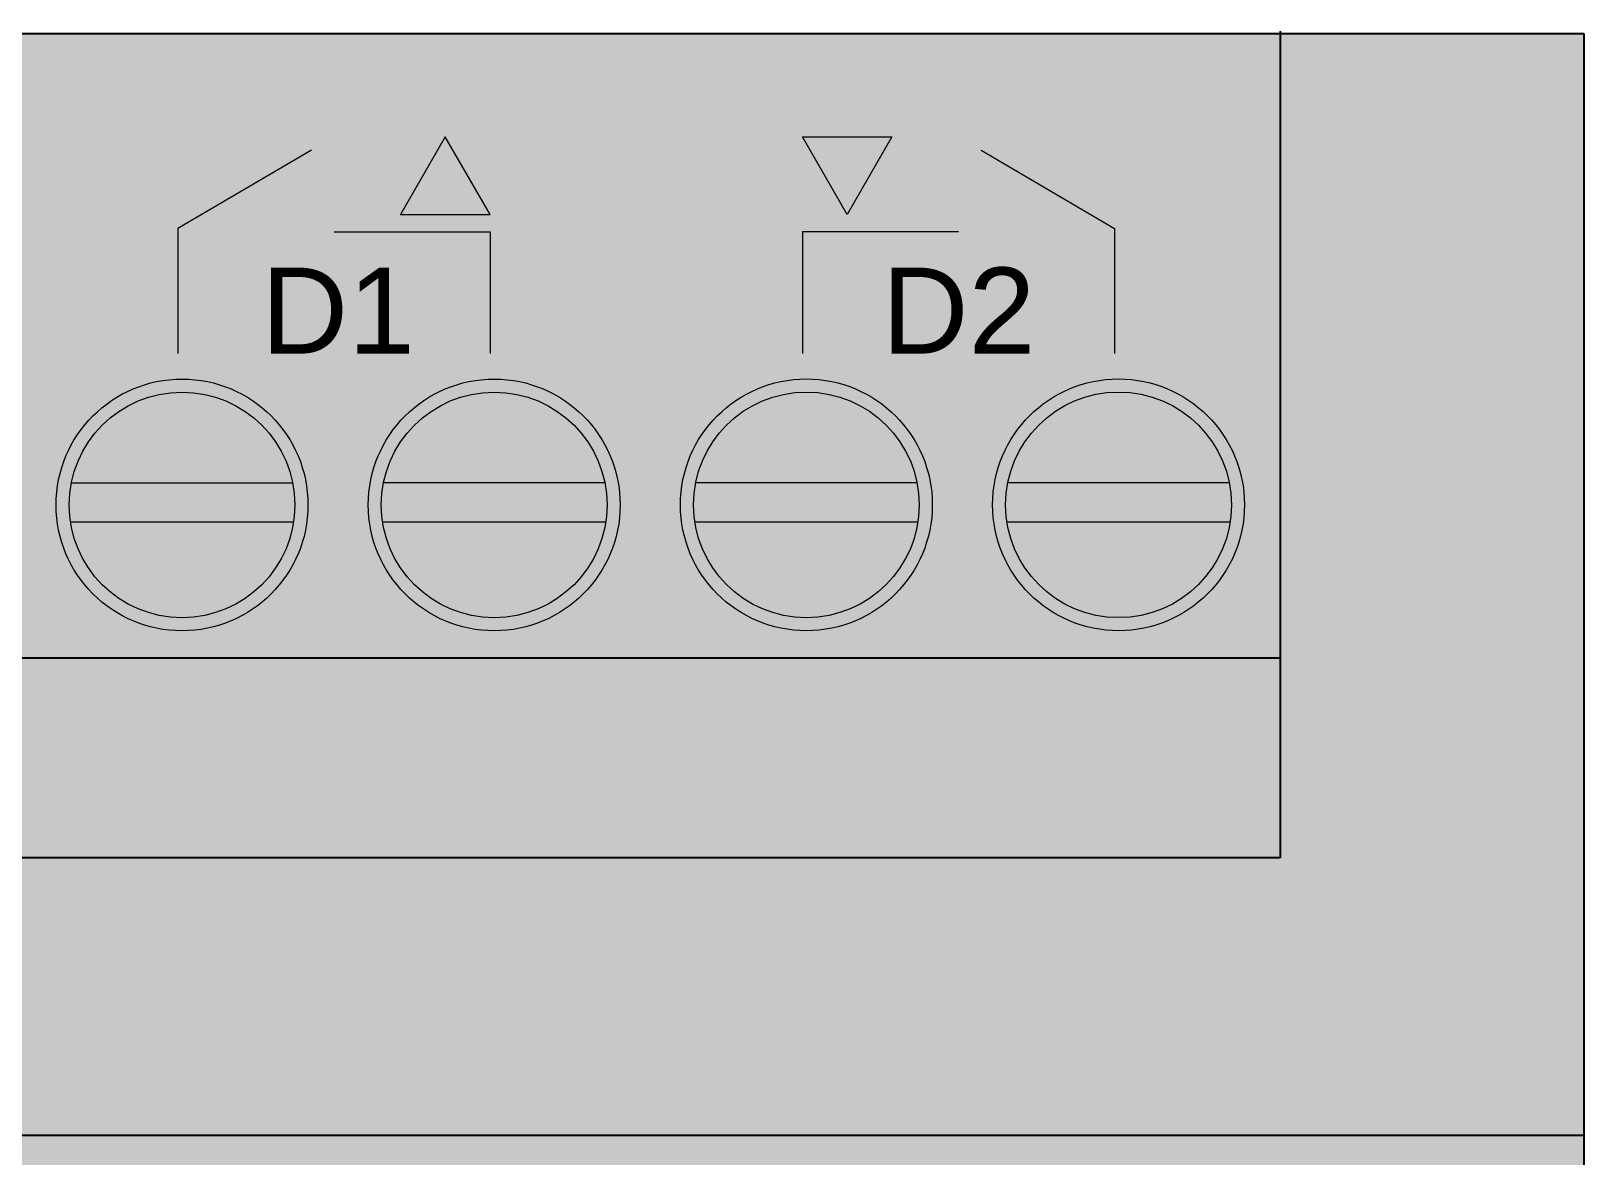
# Model space of a CAD drawing. Header units: millimetres. Extents: x 27500 to 33280, y -10980 to 420.
# Drawn here: x 28063.41 to 28095, y 212.15 to 235.05 of the extents above; entities that cross this region are included whole.
import ezdxf
from ezdxf.enums import TextEntityAlignment as Align

# ---------------------------------------------------------------- set-up
doc = ezdxf.new("R2010")
doc.units = ezdxf.units.MM
doc.layers.add('SX_ZEN_BODY', color=7, linetype='Continuous', true_color=0xefefeb)
doc.layers.add('SX_ZEN_TERMINALS', color=7, linetype='Continuous', true_color=0xc5c7cd)
doc.styles.get("Standard").update_dxf_attribs({"font": 'arial.ttf'})
doc.styles.add('SX_ZIOMB16V3_Arial', font='arial.ttf')

# ---------------------------------------------------------------- blocks, each defined once
blk = doc.blocks.new('SX_DYN_ZENNIO_G005')
at = {"true_color": 0x2f3236}
for points in [[(117.751, 41.317), (116.839, 42.896), (115.928, 41.317)], [(125.924, 42.896), (125.013, 41.317), (124.101, 42.896)]]:
    blk.add_hatch(color=250, dxfattribs=at).paths.add_polyline_path(points)
at = {"layer": 'SX_ZEN_BODY', "true_color": 0xefefeb}
blk.add_hatch(color=7, dxfattribs=at).paths.add_polyline_path([(0, -22.43), (0, 22.57), (0, 45), (8.425, 45), (59.77, 45), (82.475, 45), (133.82, 45), (140, 45), (140, 22.57), (140, -22.43), (140, -45), (133.82, -45), (82.475, -45), (59.77, -45), (8.425, -45), (0, -45)])
at = {"layer": 'SX_ZEN_TERMINALS', "true_color": 0xc5c7cd}
for points in [[(8.425, 45), (8.425, 32.245), (8.425, 28.17), (59.77, 28.17), (59.77, 32.245), (59.77, 45), (82.475, 45), (82.475, 32.295), (82.475, 28.22), (133.82, 28.22), (133.82, 32.295), (133.82, 45), (140, 45), (140, 22.57), (0, 22.57), (0, 45)], [(109.234, 35.85), (109.235, 35.865), (109.37, 36.295), (109.58, 36.685), (109.86, 37.025), (110.2, 37.305), (110.59, 37.52), (111.02, 37.655), (111.485, 37.7), (111.945, 37.655), (112.375, 37.52), (112.765, 37.305), (113.105, 37.025), (113.385, 36.685), (113.6, 36.295), (113.73, 35.865), (113.732, 35.85)], [(115.584, 35.85), (115.585, 35.865), (115.72, 36.3), (115.93, 36.69), (116.21, 37.03), (116.55, 37.31), (116.94, 37.52), (117.37, 37.655), (117.835, 37.7), (118.295, 37.655), (118.725, 37.52), (119.115, 37.31), (119.455, 37.03), (119.735, 36.69), (119.95, 36.3), (120.08, 35.865), (120.082, 35.85)], [(121.933, 35.85), (121.935, 35.87), (122.07, 36.3), (122.28, 36.69), (122.56, 37.03), (122.9, 37.31), (123.29, 37.52), (123.72, 37.655), (124.185, 37.7), (124.645, 37.655), (125.075, 37.52), (125.465, 37.31), (125.805, 37.03), (126.085, 36.69), (126.3, 36.3), (126.43, 35.87), (126.432, 35.85)], [(128.283, 35.85), (128.285, 35.87), (128.42, 36.3), (128.63, 36.69), (128.91, 37.03), (129.25, 37.31), (129.64, 37.52), (130.07, 37.655), (130.535, 37.7), (130.995, 37.655), (131.425, 37.52), (131.815, 37.31), (132.155, 37.03), (132.435, 36.69), (132.65, 36.3), (132.78, 35.87), (132.782, 35.85)], [(113.732, 35.85), (113.78, 35.405), (113.742, 35.05), (109.224, 35.05), (109.19, 35.405), (109.234, 35.85)], [(120.082, 35.85), (120.13, 35.405), (120.092, 35.05), (115.574, 35.05), (115.54, 35.405), (115.584, 35.85)], [(126.432, 35.85), (126.48, 35.405), (126.442, 35.05), (121.924, 35.05), (121.89, 35.405), (121.933, 35.85)], [(132.782, 35.85), (132.83, 35.405), (132.791, 35.05), (128.275, 35.05), (128.24, 35.405), (128.283, 35.85)], [(113.742, 35.05), (113.73, 34.94), (113.6, 34.51), (113.385, 34.12), (113.105, 33.78), (112.765, 33.5), (112.375, 33.29), (111.945, 33.155), (111.485, 33.11), (111.02, 33.155), (110.59, 33.29), (110.2, 33.5), (109.86, 33.78), (109.58, 34.12), (109.37, 34.51), (109.235, 34.94), (109.224, 35.05)], [(120.092, 35.05), (120.08, 34.94), (119.95, 34.51), (119.735, 34.12), (119.455, 33.78), (119.115, 33.5), (118.725, 33.29), (118.295, 33.155), (117.835, 33.11), (117.37, 33.155), (116.94, 33.29), (116.55, 33.5), (116.21, 33.78), (115.93, 34.12), (115.72, 34.51), (115.585, 34.94), (115.574, 35.05)], [(126.442, 35.05), (126.43, 34.94), (126.3, 34.51), (126.085, 34.12), (125.805, 33.78), (125.465, 33.5), (125.075, 33.29), (124.645, 33.155), (124.185, 33.11), (123.72, 33.155), (123.29, 33.29), (122.9, 33.5), (122.56, 33.78), (122.28, 34.12), (122.07, 34.51), (121.935, 34.94), (121.924, 35.05)], [(132.791, 35.05), (132.78, 34.945), (132.65, 34.51), (132.435, 34.12), (132.155, 33.785), (131.815, 33.5), (131.425, 33.29), (130.995, 33.155), (130.535, 33.11), (130.07, 33.155), (129.64, 33.29), (129.25, 33.5), (128.91, 33.785), (128.63, 34.12), (128.42, 34.51), (128.285, 34.945), (128.275, 35.05)], [(82.475, 32.295), (133.82, 32.295), (133.82, 28.22), (82.475, 28.22)]]:
    blk.add_hatch(color=9, dxfattribs=at).paths.add_polyline_path(points)
h = blk.add_hatch(color=9, dxfattribs=at)
h.paths.add_polyline_path([(133.82, 45), (133.82, 32.295), (82.475, 32.295), (82.475, 45)])
h.paths.add_polyline_path([(88.605, 35.92), (88.455, 36.405), (88.22, 36.84), (87.905, 37.215), (87.53, 37.53), (87.095, 37.765), (86.61, 37.915), (86.095, 37.97), (85.58, 37.915), (85.1, 37.765), (84.665, 37.53), (84.285, 37.215), (83.97, 36.84), (83.735, 36.405), (83.585, 35.92), (83.535, 35.405), (83.585, 34.89), (83.735, 34.41), (83.97, 33.975), (84.285, 33.595), (84.665, 33.28), (85.1, 33.045), (85.58, 32.895), (86.095, 32.845), (86.61, 32.895), (87.095, 33.045), (87.53, 33.28), (87.905, 33.595), (88.22, 33.975), (88.455, 34.41), (88.605, 34.89), (88.66, 35.405)], flags=0)
h.paths.add_polyline_path([(94.955, 35.92), (94.805, 36.4), (94.57, 36.835), (94.255, 37.215), (93.88, 37.53), (93.445, 37.765), (92.96, 37.915), (92.445, 37.965), (91.93, 37.915), (91.45, 37.765), (91.015, 37.53), (90.635, 37.215), (90.32, 36.835), (90.085, 36.4), (89.935, 35.92), (89.885, 35.405), (89.935, 34.89), (90.085, 34.41), (90.32, 33.975), (90.635, 33.595), (91.015, 33.28), (91.45, 33.045), (91.93, 32.895), (92.445, 32.845), (92.96, 32.895), (93.445, 33.045), (93.88, 33.28), (94.255, 33.595), (94.57, 33.975), (94.805, 34.41), (94.955, 34.89), (95.01, 35.405)], flags=0)
h.paths.add_polyline_path([(101.305, 35.92), (101.155, 36.4), (100.92, 36.835), (100.605, 37.215), (100.23, 37.53), (99.795, 37.765), (99.31, 37.915), (98.795, 37.965), (98.28, 37.915), (97.8, 37.765), (97.365, 37.53), (96.985, 37.215), (96.67, 36.835), (96.435, 36.4), (96.285, 35.92), (96.235, 35.405), (96.285, 34.89), (96.435, 34.405), (96.67, 33.97), (96.985, 33.595), (97.365, 33.28), (97.8, 33.045), (98.28, 32.895), (98.795, 32.84), (99.31, 32.895), (99.795, 33.045), (100.23, 33.28), (100.605, 33.595), (100.92, 33.97), (101.155, 34.405), (101.305, 34.89), (101.36, 35.405)], flags=0)
h.paths.add_polyline_path([(107.655, 35.92), (107.505, 36.4), (107.27, 36.835), (106.955, 37.215), (106.58, 37.53), (106.145, 37.765), (105.66, 37.915), (105.145, 37.965), (104.63, 37.915), (104.15, 37.765), (103.715, 37.53), (103.335, 37.215), (103.02, 36.835), (102.785, 36.4), (102.635, 35.92), (102.585, 35.405), (102.635, 34.885), (102.785, 34.405), (103.02, 33.97), (103.335, 33.59), (103.715, 33.28), (104.15, 33.045), (104.63, 32.895), (105.145, 32.84), (105.66, 32.895), (106.145, 33.045), (106.58, 33.28), (106.955, 33.59), (107.27, 33.97), (107.505, 34.405), (107.655, 34.885), (107.71, 35.405)], flags=0)
h.paths.add_polyline_path([(133.045, 35.92), (132.895, 36.405), (132.66, 36.84), (132.345, 37.215), (131.965, 37.53), (131.53, 37.765), (131.05, 37.915), (130.535, 37.97), (130.015, 37.915), (129.535, 37.765), (129.1, 37.53), (128.72, 37.215), (128.41, 36.84), (128.175, 36.405), (128.025, 35.92), (127.97, 35.405), (128.025, 34.89), (128.175, 34.41), (128.41, 33.975), (128.72, 33.595), (129.1, 33.28), (129.535, 33.045), (130.015, 32.895), (130.535, 32.845), (131.05, 32.895), (131.53, 33.045), (131.965, 33.28), (132.345, 33.595), (132.66, 33.975), (132.895, 34.41), (133.045, 34.89), (133.095, 35.405)], flags=0)
h.paths.add_polyline_path([(126.695, 35.92), (126.545, 36.4), (126.31, 36.835), (125.995, 37.215), (125.615, 37.53), (125.18, 37.765), (124.7, 37.915), (124.185, 37.965), (123.665, 37.915), (123.185, 37.765), (122.75, 37.53), (122.37, 37.215), (122.06, 36.835), (121.825, 36.4), (121.675, 35.92), (121.62, 35.405), (121.675, 34.89), (121.825, 34.41), (122.06, 33.975), (122.37, 33.595), (122.75, 33.28), (123.185, 33.045), (123.665, 32.895), (124.185, 32.845), (124.7, 32.895), (125.18, 33.045), (125.615, 33.28), (125.995, 33.595), (126.31, 33.975), (126.545, 34.41), (126.695, 34.89), (126.745, 35.405)], flags=0)
h.paths.add_polyline_path([(120.345, 35.92), (120.195, 36.4), (119.96, 36.835), (119.645, 37.215), (119.265, 37.53), (118.83, 37.765), (118.35, 37.915), (117.835, 37.965), (117.315, 37.915), (116.835, 37.765), (116.4, 37.53), (116.02, 37.215), (115.71, 36.835), (115.475, 36.4), (115.325, 35.92), (115.27, 35.405), (115.325, 34.89), (115.475, 34.405), (115.71, 33.97), (116.02, 33.595), (116.4, 33.28), (116.835, 33.045), (117.315, 32.895), (117.835, 32.84), (118.35, 32.895), (118.83, 33.045), (119.265, 33.28), (119.645, 33.595), (119.96, 33.97), (120.195, 34.405), (120.345, 34.89), (120.395, 35.405)], flags=0)
h.paths.add_polyline_path([(113.995, 35.92), (113.845, 36.4), (113.61, 36.835), (113.295, 37.215), (112.915, 37.53), (112.48, 37.765), (112, 37.915), (111.485, 37.965), (110.965, 37.915), (110.485, 37.765), (110.05, 37.53), (109.67, 37.215), (109.36, 36.835), (109.125, 36.4), (108.975, 35.92), (108.92, 35.405), (108.975, 34.885), (109.125, 34.405), (109.36, 33.97), (109.67, 33.59), (110.05, 33.28), (110.485, 33.045), (110.965, 32.895), (111.485, 32.84), (112, 32.895), (112.48, 33.045), (112.915, 33.28), (113.295, 33.59), (113.61, 33.97), (113.845, 34.405), (113.995, 34.885), (114.045, 35.405)], flags=0)
h.paths.add_polyline_path([(91.45, 42.895), (90.54, 41.315), (92.365, 41.315)], flags=0)
h.paths.add_polyline_path([(98.715, 42.895), (99.625, 41.315), (100.535, 42.895)], flags=0)
h.paths.add_polyline_path([(116.84, 42.895), (115.93, 41.315), (117.75, 41.315)], flags=0)
h.paths.add_polyline_path([(124.1, 42.895), (125.015, 41.315), (125.925, 42.895)], flags=0)
h = blk.add_hatch(color=9, dxfattribs=at)
h.paths.add_polyline_path([(113.995, 34.885), (113.845, 34.405), (113.61, 33.97), (113.295, 33.59), (112.915, 33.28), (112.48, 33.045), (112, 32.895), (111.485, 32.84), (110.965, 32.895), (110.485, 33.045), (110.05, 33.28), (109.67, 33.59), (109.36, 33.97), (109.125, 34.405), (108.975, 34.885), (108.92, 35.405), (108.975, 35.92), (109.125, 36.4), (109.36, 36.835), (109.67, 37.215), (110.05, 37.53), (110.485, 37.765), (110.965, 37.915), (111.485, 37.965), (112, 37.915), (112.48, 37.765), (112.915, 37.53), (113.295, 37.215), (113.61, 36.835), (113.845, 36.4), (113.995, 35.92), (114.045, 35.405)])
h.paths.add_polyline_path([(113.78, 35.405), (113.732, 35.85), (113.73, 35.865), (113.6, 36.295), (113.385, 36.685), (113.105, 37.025), (112.765, 37.305), (112.375, 37.52), (111.945, 37.655), (111.485, 37.7), (111.02, 37.655), (110.59, 37.52), (110.2, 37.305), (109.86, 37.025), (109.58, 36.685), (109.37, 36.295), (109.235, 35.865), (109.234, 35.85), (109.19, 35.405), (109.224, 35.05), (109.235, 34.94), (109.37, 34.51), (109.58, 34.12), (109.86, 33.78), (110.2, 33.5), (110.59, 33.29), (111.02, 33.155), (111.485, 33.11), (111.945, 33.155), (112.375, 33.29), (112.765, 33.5), (113.105, 33.78), (113.385, 34.12), (113.6, 34.51), (113.73, 34.94), (113.742, 35.05)], flags=0)
h = blk.add_hatch(color=9, dxfattribs=at)
h.paths.add_polyline_path([(120.345, 34.89), (120.195, 34.405), (119.96, 33.97), (119.645, 33.595), (119.265, 33.28), (118.83, 33.045), (118.35, 32.895), (117.835, 32.84), (117.315, 32.895), (116.835, 33.045), (116.4, 33.28), (116.02, 33.595), (115.71, 33.97), (115.475, 34.405), (115.325, 34.89), (115.27, 35.405), (115.325, 35.92), (115.475, 36.4), (115.71, 36.835), (116.02, 37.215), (116.4, 37.53), (116.835, 37.765), (117.315, 37.915), (117.835, 37.965), (118.35, 37.915), (118.83, 37.765), (119.265, 37.53), (119.645, 37.215), (119.96, 36.835), (120.195, 36.4), (120.345, 35.92), (120.395, 35.405)])
h.paths.add_polyline_path([(120.13, 35.405), (120.082, 35.85), (120.08, 35.865), (119.95, 36.3), (119.735, 36.69), (119.455, 37.03), (119.115, 37.31), (118.725, 37.52), (118.295, 37.655), (117.835, 37.7), (117.37, 37.655), (116.94, 37.52), (116.55, 37.31), (116.21, 37.03), (115.93, 36.69), (115.72, 36.3), (115.585, 35.865), (115.584, 35.85), (115.54, 35.405), (115.574, 35.05), (115.585, 34.94), (115.72, 34.51), (115.93, 34.12), (116.21, 33.78), (116.55, 33.5), (116.94, 33.29), (117.37, 33.155), (117.835, 33.11), (118.295, 33.155), (118.725, 33.29), (119.115, 33.5), (119.455, 33.78), (119.735, 34.12), (119.95, 34.51), (120.08, 34.94), (120.092, 35.05)], flags=0)
h = blk.add_hatch(color=9, dxfattribs=at)
h.paths.add_polyline_path([(126.695, 34.89), (126.545, 34.41), (126.31, 33.975), (125.995, 33.595), (125.615, 33.28), (125.18, 33.045), (124.7, 32.895), (124.185, 32.845), (123.665, 32.895), (123.185, 33.045), (122.75, 33.28), (122.37, 33.595), (122.06, 33.975), (121.825, 34.41), (121.675, 34.89), (121.62, 35.405), (121.675, 35.92), (121.825, 36.4), (122.06, 36.835), (122.37, 37.215), (122.75, 37.53), (123.185, 37.765), (123.665, 37.915), (124.185, 37.965), (124.7, 37.915), (125.18, 37.765), (125.615, 37.53), (125.995, 37.215), (126.31, 36.835), (126.545, 36.4), (126.695, 35.92), (126.745, 35.405)])
h.paths.add_polyline_path([(126.48, 35.405), (126.432, 35.85), (126.43, 35.87), (126.3, 36.3), (126.085, 36.69), (125.805, 37.03), (125.465, 37.31), (125.075, 37.52), (124.645, 37.655), (124.185, 37.7), (123.72, 37.655), (123.29, 37.52), (122.9, 37.31), (122.56, 37.03), (122.28, 36.69), (122.07, 36.3), (121.935, 35.87), (121.933, 35.85), (121.89, 35.405), (121.924, 35.05), (121.935, 34.94), (122.07, 34.51), (122.28, 34.12), (122.56, 33.78), (122.9, 33.5), (123.29, 33.29), (123.72, 33.155), (124.185, 33.11), (124.645, 33.155), (125.075, 33.29), (125.465, 33.5), (125.805, 33.78), (126.085, 34.12), (126.3, 34.51), (126.43, 34.94), (126.442, 35.05)], flags=0)
h = blk.add_hatch(color=9, dxfattribs=at)
h.paths.add_polyline_path([(133.045, 34.89), (132.895, 34.41), (132.66, 33.975), (132.345, 33.595), (131.965, 33.28), (131.53, 33.045), (131.05, 32.895), (130.535, 32.845), (130.015, 32.895), (129.535, 33.045), (129.1, 33.28), (128.72, 33.595), (128.41, 33.975), (128.175, 34.41), (128.025, 34.89), (127.97, 35.405), (128.025, 35.92), (128.175, 36.405), (128.41, 36.84), (128.72, 37.215), (129.1, 37.53), (129.535, 37.765), (130.015, 37.915), (130.535, 37.97), (131.05, 37.915), (131.53, 37.765), (131.965, 37.53), (132.345, 37.215), (132.66, 36.84), (132.895, 36.405), (133.045, 35.92), (133.095, 35.405)])
h.paths.add_polyline_path([(132.83, 35.405), (132.782, 35.85), (132.78, 35.87), (132.65, 36.3), (132.435, 36.69), (132.155, 37.03), (131.815, 37.31), (131.425, 37.52), (130.995, 37.655), (130.535, 37.7), (130.07, 37.655), (129.64, 37.52), (129.25, 37.31), (128.91, 37.03), (128.63, 36.69), (128.42, 36.3), (128.285, 35.87), (128.283, 35.85), (128.24, 35.405), (128.275, 35.05), (128.285, 34.945), (128.42, 34.51), (128.63, 34.12), (128.91, 33.785), (129.25, 33.5), (129.64, 33.29), (130.07, 33.155), (130.535, 33.11), (130.995, 33.155), (131.425, 33.29), (131.815, 33.5), (132.155, 33.785), (132.435, 34.12), (132.65, 34.51), (132.78, 34.945), (132.791, 35.05)], flags=0)
at = {"color": 250, "true_color": 0x2f3236}
for p, q in [((0, 45), (140, 45)), ((133.818, 45.048), (133.818, 28.221)), ((82.476, 32.293), (133.818, 32.293)), ((133.818, 28.221), (82.476, 28.221)), ((140, 22.571), (0, 22.571))]:
    blk.add_line(p, q, dxfattribs=at)
blk.add_lwpolyline([(140, 45), (140, -45)], dxfattribs=at)
at = {"color": 250, "lineweight": 5, "true_color": 0x2f3236}
for points in [[(117.751, 41.317), (116.839, 42.896), (115.928, 41.317), (117.751, 41.317)], [(125.924, 42.896), (125.013, 41.317), (124.101, 42.896), (125.924, 42.896)], [(114.115, 42.625), (111.399, 41.027)], [(127.737, 42.625), (130.453, 41.027)], [(111.399, 41.027), (111.399, 38.488)], [(114.575, 40.963), (117.751, 40.963)], [(117.751, 40.963), (117.751, 38.488)], [(127.277, 40.963), (124.101, 40.963)], [(124.101, 40.963), (124.101, 38.488)], [(130.453, 41.027), (130.453, 38.488)]]:
    blk.add_lwpolyline(points, dxfattribs=at)
at = {"color": 250, "lineweight": 9, "true_color": 0x2f3236}
for points in [[(113.735, 35.85), (109.232, 35.85)], [(120.085, 35.851), (115.582, 35.851)], [(126.435, 35.852), (121.932, 35.852)], [(132.785, 35.852), (128.282, 35.852)], [(113.751, 35.05), (109.215, 35.05)], [(120.101, 35.051), (115.565, 35.051)], [(126.451, 35.052), (121.915, 35.052)], [(132.801, 35.052), (128.265, 35.052)]]:
    blk.add_lwpolyline(points, dxfattribs=at)
for centre, radius in [((111.483, 35.404), 2.562), ((117.833, 35.404), 2.562), ((124.183, 35.405), 2.562), ((130.533, 35.406), 2.562), ((111.483, 35.404), 2.296), ((117.833, 35.404), 2.296), ((124.183, 35.405), 2.296), ((130.533, 35.406), 2.296)]:
    blk.add_circle(centre, radius, dxfattribs=at)
at = {"color": 250, "true_color": 0x2f3236, "char_height": 1.75, "attachment_point": 5, "style": 'SX_ZIOMB16V3_Arial'}
for s, insert in [('D1', (114.658, 39.359)), ('D2', (127.278, 39.359))]:
    blk.add_mtext(s, dxfattribs=dict(at, insert=insert))
blk = doc.blocks.new('*U461')
blk.add_blockref('SX_DYN_ZENNIO_G005', (0, 0))
at = {"color": 5, "flags": 1}
for tag, p in [('UFH_ACTUATOR_4', (45.375, 47.198)), ('UFH_ACTUATOR_1', (26.299, 47.198)), ('UFH_ACTUATOR_2', (32.649, 47.198)), ('UFH_ACTUATOR_3', (39.025, 47.198)), ('UFH_ACTUATOR_5', (51.7, 47.198)), ('UFH_ACTUATOR_6', (58.05, 47.198)), ('UFH_ACTUATOR_7', (64.425, 47.198)), ('UFH_ACTUATOR_8', (70.775, 47.198)), ('DALI_OUTPUT', (70.675, 46.478)), ('OUTPUT_10', (158.513, 47.837)), ('OUTPUT_11', (164.858, 47.837)), ('OUTPUT_12', (183.901, 47.837)), ('OUTPUT_1', (14.691, 47.837)), ('OUTPUT_2', (33.734, 47.837)), ('OUTPUT_3', (40.079, 47.837)), ('OUTPUT_4', (59.122, 47.837)), ('OUTPUT_5', (79.31, 47.837)), ('OUTPUT_6', (98.353, 47.837)), ('OUTPUT_7', (104.698, 47.837)), ('OUTPUT_8', (123.74, 47.837)), ('OUTPUT_9', (139.47, 47.837))]:
    blk.add_attdef(tag, p, '', height=2.5, rotation=90, dxfattribs=at)
at = {"color": 3, "flags": 1}
for tag, p in [('REFERENCE', (40.498, 35.586)), ('PHYSICAL_ADD.', (40.85, 32.03)), ('PHYSICAL.ADD.', (62.279, 28.377))]:
    blk.add_attdef(tag, text='', height=2.5, dxfattribs=at).set_placement(p, align=Align.CENTER)
at = {"flags": 1}
for tag in ['WIDTH_MM', 'SOURCE_BLOCK', 'MODEL', 'HEIGHT_MM']:
    blk.add_attdef(tag, (0, 0), '', height=1, dxfattribs=at)
at = {"color": 5, "flags": 1}
for tag, p in [('OUTPUT_13', (13.614, -47.997)), ('OUTPUT_14', (32.657, -47.997)), ('OUTPUT_15', (39.002, -47.997)), ('OUTPUT_16', (58.045, -47.997)), ('OUTPUT_17', (79.31, -48.045)), ('OUTPUT_18', (98.353, -48.045)), ('OUTPUT_19', (104.698, -48.045)), ('OUTPUT_20', (123.74, -48.045)), ('OUTPUT_21', (139.47, -48.045)), ('OUTPUT_22', (158.513, -48.045)), ('OUTPUT_23', (164.858, -48.045)), ('OUTPUT_24', (183.901, -48.045))]:
    blk.add_attdef(tag, text='', height=2.5, rotation=90, dxfattribs=at).set_placement(p, align=Align.RIGHT)

msp = doc.modelspace()

# ---------------------------------------------------------------- block references
msp.add_blockref('*U461', (27955, 190))

doc.saveas('drawing.dxf')
